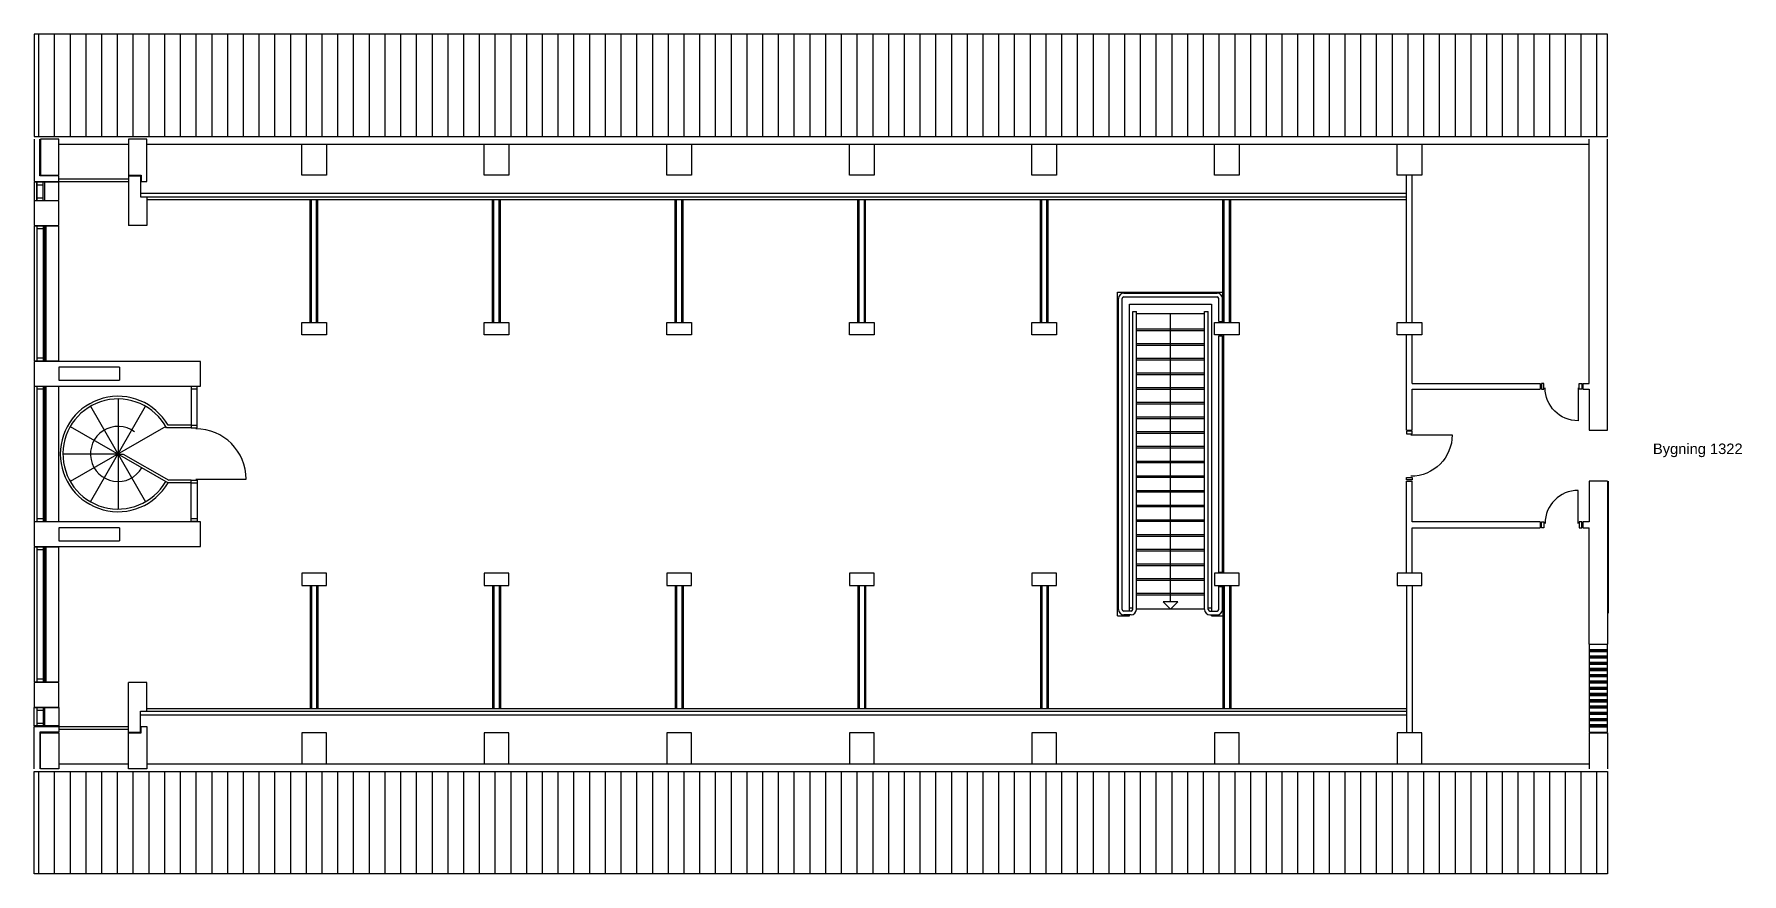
# Model space of a CAD drawing. Header units: millimetres. Extents: x -138892297 to -138859746, y 257718487 to 257734497.
import ezdxf

# ---------------------------------------------------------------- set-up
doc = ezdxf.new("R2010")
doc.units = ezdxf.units.MM
doc.linetypes.add('HIDDEN2', pattern=[4.762499999999999, 3.175, -1.5875])
doc.linetypes.add('HIDDENX2', pattern=[19.049999999999997, 12.7, -6.35])
for name, color, linetype in [('202', 3, 'Continuous'), ('A10--T', 1, 'Continuous'), ('A12----', 1, 'Continuous'), ('A21----', 7, 'Continuous'), ('a22--l-', 1, 'Continuous'), ('A22--U-', 3, 'Continuous'), ('A24----', 1, 'Continuous'), ('A27----', 1, 'Continuous'), ('A27--S-', 8, 'Continuous'), ('A314---', 1, 'Continuous'), ('A314-S-', 8, 'Continuous'), ('A321---', 1, 'Continuous'), ('A322---', 1, 'Continuous'), ('A37----', 9, 'HIDDEN2')]:
    doc.layers.add(name, color=color, linetype=linetype)
doc.styles.add('ARIAL', font='arial.ttf')
pattern_1 = [(90, (-139074907.2756885, 257663636.7721266), (-300, 1.84e-14), [])]

# ---------------------------------------------------------------- blocks, each defined once
blk = doc.blocks.new('V259')
for p, q in [((9.999999999996362, 220.0000000000055), (2579.999999999996, 220.0000000000127)), ((9.999999999996362, 170.0000000000055), (2579.999999999996, 170.0000000000127)), ((9.999999999996362, 50.00000000000546), (2579.999999999996, 50.00000000001273)), ((59.99999999998909, 170.0000000000064), (59.99999999998909, 50.00000000000637)), ((2529.999999999996, 170.0000000000055), (2529.999999999996, 50.00000000000546))]:
    blk.add_line(p, q)
blk.add_lwpolyline([(2580, 5.457e-12), (2580, 470.0000000000055), (10, 469.9999999999982), (9.999999999992724, 5.457e-12)], close=True)
blk = doc.blocks.new('V259A3')
for p, q in [((2589.999999999993, 204.9999999999973), (0, 204.9999999999964)), ((2589.999999999993, 54.99999999999727), (0, 54.99999999999636))]:
    blk.add_line(p, q)
blk = doc.blocks.new('D97H')
for points in [[(-950, 110), (-900, 110), (-900, 0), (-950, 0)], [(-20, 0), (-20, 110), (-70, 110), (-70, 0)]]:
    blk.add_lwpolyline(points, close=True)
blk.add_lwpolyline([(-90, 30), (-90, -760, -0.4142135623730951), (-880, 30)], format="xyb")
blk = doc.blocks.new('D81H')
for points in [[(-790, 0.0424046834014007), (-740, 0.0424046834014007), (-740, 110.0424046834014), (-790, 110.0424046834014)], [(-70, 110.0424046834014), (-20, 110.0424046834014), (-20, 0.0424046834014007), (-70, 0.0424046834014007)]]:
    blk.add_lwpolyline(points, close=True)
blk.add_lwpolyline([(-90, 28.39798818088457), (-90, -601.6020118191154, -0.4142135623730951), (-720, 28.39798818088457)], format="xyb")
blk = doc.blocks.new('D81V')
for points in [[(20, 110.0424046833941), (20, 0.0424046833941247), (70, 0.0424046833941247), (70, 110.0424046833941)], [(790, 0.0424046833941247), (740, 0.0424046833941247), (740, 110.0424046833941), (790, 110.0424046833941)]]:
    blk.add_lwpolyline(points, close=True)
blk.add_lwpolyline([(90, 28.39798818089184), (90, -601.6020118191082, 0.4142135623730951), (720, 28.39798818089184, 0.4142135623730951)], format="xyb")

msp = doc.modelspace()

# ---------------------------------------------------------------- hatches: boundary and pattern name
at = {"layer": 'A27--S-'}
h = msp.add_hatch(dxfattribs=at)
h.set_pattern_fill('_USER', color=256, scale=300, angle=90, style=0, pattern_type=0)
h.set_pattern_definition(pattern_1)
h.paths.add_polyline_path([(-138892297.2756885, 257734496.7721266), (-138892297.2756885, 257732546.7721266), (-138862307.2756885, 257732546.7721266), (-138862307.2756885, 257734496.7721266)])
h = msp.add_hatch(dxfattribs=at)
h.set_pattern_fill('_USER', color=256, scale=300, angle=90, style=0, pattern_type=0)
h.set_pattern_definition(pattern_1)
h.paths.add_polyline_path([(-138892297.2756885, 257718486.7721266), (-138892297.2756885, 257720436.7721266), (-138862307.2756885, 257720436.7721266), (-138862307.2756885, 257718486.7721266)])

# ---------------------------------------------------------------- linework, layer by layer
at = {"layer": '202', "color": 8}
for p, q in [((-138871647.2756885, 257723406.7721266), (-138871647.2756885, 257729576.7721266)), ((-138871417.2756885, 257723496.7721266), (-138871417.2756885, 257729346.7721266)), ((-138871417.2756885, 257723406.7721266), (-138871417.2756885, 257723426.7721266))]:
    msp.add_line(p, q, dxfattribs=at)
for points in [[(-138871647.2756885, 257729576.7721266), (-138869627.2756885, 257729576.7721266)], [(-138869627.2756885, 257729576.7721266), (-138869627.2756885, 257728996.7721266)], [(-138871417.2756885, 257729346.7721266), (-138869857.2756885, 257729346.7721266)], [(-138869857.2756885, 257729346.7721266), (-138869857.2756885, 257723496.7721266)], [(-138869627.2756885, 257728766.7721266), (-138869627.2756885, 257724216.7721266)], [(-138869627.2756885, 257723986.7721266), (-138869627.2756885, 257723406.7721266)], [(-138871647.2756885, 257723406.7721266), (-138871417.2756885, 257723406.7721266)], [(-138869857.2756885, 257723426.7721266), (-138869857.2756885, 257723406.7721266)], [(-138869857.2756885, 257723406.7721266), (-138869627.2756885, 257723406.7721266)]]:
    msp.add_lwpolyline(points, dxfattribs=at)
at = {"layer": 'A12----'}
for points in [[(-138891827.2756885, 257731806.7721266), (-138891827.2756885, 257732496.7721266), (-138892177.2756885, 257732496.7721266), (-138892177.2756885, 257731806.7721266)], [(-138890497.2756885, 257731806.7721266), (-138890257.2756885, 257731806.7721266), (-138890257.2756885, 257731686.7721266), (-138890147.2756885, 257731686.7721266), (-138890147.2756885, 257732496.7721266), (-138890497.2756885, 257732496.7721266)], [(-138887197.2756885, 257731806.7721266), (-138887197.2756885, 257732396.7721266), (-138886727.2756885, 257732396.7721266), (-138886727.2756885, 257731806.7721266)], [(-138883717.2756885, 257731806.7721266), (-138883717.2756885, 257732396.7721266), (-138883247.2756885, 257732396.7721266), (-138883247.2756885, 257731806.7721266)], [(-138880237.2756885, 257731806.7721266), (-138880237.2756885, 257732396.7721266), (-138879767.2756885, 257732396.7721266), (-138879767.2756885, 257731806.7721266)], [(-138876757.2756885, 257731806.7721266), (-138876757.2756885, 257732396.7721266), (-138876287.2756885, 257732396.7721266), (-138876287.2756885, 257731806.7721266)], [(-138873277.2756885, 257731806.7721266), (-138873277.2756885, 257732396.7721266), (-138872807.2756885, 257732396.7721266), (-138872807.2756885, 257731806.7721266)], [(-138869797.2756885, 257731806.7721266), (-138869797.2756885, 257732396.7721266), (-138869327.2756885, 257732396.7721266), (-138869327.2756885, 257731806.7721266)], [(-138866317.2756885, 257731806.7721266), (-138866317.2756885, 257732396.7721266), (-138865847.2756885, 257732396.7721266), (-138865847.2756885, 257731806.7721266)], [(-138887197.2756885, 257728766.7721266), (-138887197.2756885, 257728996.7721266), (-138886727.2756885, 257728996.7721266), (-138886727.2756885, 257728766.7721266)], [(-138883717.2756885, 257728766.7721266), (-138883717.2756885, 257728996.7721266), (-138883247.2756885, 257728996.7721266), (-138883247.2756885, 257728766.7721266)], [(-138880237.2756885, 257728766.7721266), (-138880237.2756885, 257728996.7721266), (-138879767.2756885, 257728996.7721266), (-138879767.2756885, 257728766.7721266)], [(-138876757.2756885, 257728766.7721266), (-138876757.2756885, 257728996.7721266), (-138876287.2756885, 257728996.7721266), (-138876287.2756885, 257728766.7721266)], [(-138873277.2756885, 257728766.7721266), (-138873277.2756885, 257728996.7721266), (-138872807.2756885, 257728996.7721266), (-138872807.2756885, 257728766.7721266)], [(-138869797.2756885, 257728766.7721266), (-138869797.2756885, 257728996.7721266), (-138869327.2756885, 257728996.7721266), (-138869327.2756885, 257728766.7721266)], [(-138866317.2756885, 257728766.7721266), (-138866317.2756885, 257728996.7721266), (-138865847.2756885, 257728996.7721266), (-138865847.2756885, 257728766.7721266)], [(-138887197.2756885, 257724216.7721266), (-138887197.2756885, 257723986.7721266), (-138886727.2756885, 257723986.7721266), (-138886727.2756885, 257724216.7721266)], [(-138883717.2756885, 257724216.7721266), (-138883717.2756885, 257723986.7721266), (-138883247.2756885, 257723986.7721266), (-138883247.2756885, 257724216.7721266)], [(-138880237.2756885, 257724216.7721266), (-138880237.2756885, 257723986.7721266), (-138879767.2756885, 257723986.7721266), (-138879767.2756885, 257724216.7721266)], [(-138876757.2756885, 257724216.7721266), (-138876757.2756885, 257723986.7721266), (-138876287.2756885, 257723986.7721266), (-138876287.2756885, 257724216.7721266)], [(-138873277.2756885, 257724216.7721266), (-138873277.2756885, 257723986.7721266), (-138872807.2756885, 257723986.7721266), (-138872807.2756885, 257724216.7721266)], [(-138869797.2756885, 257724216.7721266), (-138869797.2756885, 257723986.7721266), (-138869327.2756885, 257723986.7721266), (-138869327.2756885, 257724216.7721266)], [(-138866317.2756885, 257724216.7721266), (-138866317.2756885, 257723986.7721266), (-138865847.2756885, 257723986.7721266), (-138865847.2756885, 257724216.7721266)], [(-138890497.2756885, 257721176.7721266), (-138890257.2756885, 257721176.7721266), (-138890257.2756885, 257721296.7721266), (-138890147.2756885, 257721296.7721266), (-138890147.2756885, 257720486.7721266), (-138890497.2756885, 257720486.7721266)], [(-138891827.2756885, 257721176.7721266), (-138891827.2756885, 257720486.7721266), (-138892177.2756885, 257720486.7721266), (-138892177.2756885, 257721176.7721266)], [(-138887197.2756885, 257721176.7721266), (-138887197.2756885, 257720586.7721266), (-138886727.2756885, 257720586.7721266), (-138886727.2756885, 257721176.7721266)], [(-138883717.2756885, 257721176.7721266), (-138883717.2756885, 257720586.7721266), (-138883247.2756885, 257720586.7721266), (-138883247.2756885, 257721176.7721266)], [(-138880237.2756885, 257721176.7721266), (-138880237.2756885, 257720586.7721266), (-138879767.2756885, 257720586.7721266), (-138879767.2756885, 257721176.7721266)], [(-138876757.2756885, 257721176.7721266), (-138876757.2756885, 257720586.7721266), (-138876287.2756885, 257720586.7721266), (-138876287.2756885, 257721176.7721266)], [(-138873277.2756885, 257721176.7721266), (-138873277.2756885, 257720586.7721266), (-138872807.2756885, 257720586.7721266), (-138872807.2756885, 257721176.7721266)], [(-138869797.2756885, 257721176.7721266), (-138869797.2756885, 257720586.7721266), (-138869327.2756885, 257720586.7721266), (-138869327.2756885, 257721176.7721266)], [(-138866317.2756885, 257721176.7721266), (-138866317.2756885, 257720586.7721266), (-138865847.2756885, 257720586.7721266), (-138865847.2756885, 257721176.7721266)]]:
    msp.add_lwpolyline(points, close=True, dxfattribs=at)
at = {"layer": 'A21----'}
for p, q in [((-138862657.2756885, 257727836.7721266), (-138862657.2756885, 257732496.7721266)), ((-138862307.2756885, 257726946.7721266), (-138862307.2756885, 257732496.7721266)), ((-138863587.2756885, 257727836.7721266), (-138863587.2756885, 257727726.7721266)), ((-138862777.2756885, 257727836.7721266), (-138862657.2756885, 257727836.7721266)), ((-138862777.2756885, 257727836.7721266), (-138862777.2756885, 257727726.7721266)), ((-138862777.2756885, 257727726.7721266), (-138862657.2756885, 257727726.7721266)), ((-138862657.2756885, 257727726.7721266), (-138862657.2756885, 257726946.7721266)), ((-138862657.2756885, 257726946.7721266), (-138862307.2756885, 257726946.7721266)), ((-138862657.2756885, 257725976.7721266), (-138862657.2756885, 257725196.7955655)), ((-138862307.2756885, 257725976.7721266), (-138862657.2756885, 257725976.7721266)), ((-138862307.2756885, 257725976.7721266), (-138862307.2756885, 257722866.7721266)), ((-138862287.2756885, 257723456.7721266), (-138862287.2756885, 257725976.7721266)), ((-138863587.2756885, 257725196.7721266), (-138863587.2756885, 257725086.7955655)), ((-138862657.2756885, 257725196.7955655), (-138862777.2756885, 257725196.7955655)), ((-138862777.2756885, 257725196.7721266), (-138862777.2756885, 257725086.7955655)), ((-138862777.2756885, 257725086.7955655), (-138862657.2756885, 257725086.7955655)), ((-138862657.2756885, 257722866.7721266), (-138862657.2756885, 257725086.7955655)), ((-138862657.2756885, 257722866.7721266), (-138862307.2756885, 257722866.7721266)), ((-138862657.2756885, 257721176.7721266), (-138862657.2756885, 257720486.7721266)), ((-138862657.2756885, 257721176.7721266), (-138862307.2756885, 257721176.7721266)), ((-138862307.2756885, 257721176.7721266), (-138862307.2756885, 257720486.7721266))]:
    msp.add_line(p, q, dxfattribs=at)
at = {"layer": 'a22--l-'}
for p, q in [((-138891827.2756885, 257731736.7721266), (-138890497.2756885, 257731736.7721266)), ((-138891827.2756885, 257731686.7721266), (-138890497.2756885, 257731686.7721266)), ((-138890267.2756885, 257731466.7721266), (-138866137.2756885, 257731466.7721266)), ((-138890147.2756885, 257731396.7721266), (-138866137.2756885, 257731396.7721266)), ((-138890147.2756885, 257731346.7721266), (-138866137.2756885, 257731346.7721266)), ((-138890147.2756885, 257721636.7721266), (-138866137.2756885, 257721636.7721266)), ((-138890147.2756885, 257721586.7721266), (-138866137.2756885, 257721586.7721266)), ((-138891827.2756885, 257721296.7721266), (-138890497.2756885, 257721296.7721266)), ((-138891827.2756885, 257721246.7721266), (-138890497.2756885, 257721246.7721266)), ((-138890267.2756885, 257721516.7721266), (-138866137.2756885, 257721516.7721266))]:
    msp.add_line(p, q, dxfattribs=at)
at = {"layer": 'A22--U-'}
for p, q in [((-138890497.2756885, 257731806.7721266), (-138890497.2756885, 257730846.7721266)), ((-138890147.2756885, 257730846.7721266), (-138890497.2756885, 257730846.7721266)), ((-138889127.2756885, 257728256.7721266), (-138892297.2756885, 257728256.7721266)), ((-138892297.2756885, 257728256.7721266), (-138892297.2756885, 257727786.7721266)), ((-138891827.2756885, 257728146.7721266), (-138891827.2756885, 257727896.7721266)), ((-138890672.2756885, 257728146.7721266), (-138891827.2756885, 257728146.7721266)), ((-138890672.2756885, 257728146.7721266), (-138890672.2756885, 257727896.7721266)), ((-138889127.2756885, 257727786.7721266), (-138889127.2756885, 257728254.1457597)), ((-138892297.2756885, 257727786.7721266), (-138889127.2756885, 257727786.7721266)), ((-138891827.2756885, 257727896.7721266), (-138890672.2756885, 257727896.7721266)), ((-138866027.2756885, 257727836.7721266), (-138863587.2756885, 257727836.7721266)), ((-138866027.2756885, 257727726.7721266), (-138863587.2756885, 257727726.7721266)), ((-138866137.2756885, 257726946.7721266), (-138866027.2756885, 257726946.7721266)), ((-138866137.2756885, 257725976.7721266), (-138866027.2756885, 257725976.7721266)), ((-138889127.2756885, 257725196.7721266), (-138892297.2756885, 257725196.7721266)), ((-138892297.2756885, 257725196.7721266), (-138892297.2756885, 257724726.7721266)), ((-138889127.2756885, 257724726.7721266), (-138889127.2756885, 257725196.7721266)), ((-138863587.2756885, 257725196.7955655), (-138866027.2756885, 257725196.7955655)), ((-138891827.2756885, 257725086.7721266), (-138891827.2756885, 257724836.7721266)), ((-138890672.2756885, 257725086.7721266), (-138891827.2756885, 257725086.7721266)), ((-138891827.2756885, 257724836.7721266), (-138890672.2756885, 257724836.7721266)), ((-138890672.2756885, 257725086.7721266), (-138890672.2756885, 257724836.7721266)), ((-138866027.2756885, 257725086.7955655), (-138863587.2756885, 257725086.7955655)), ((-138892297.2756885, 257724726.7721266), (-138889127.2756885, 257724726.7721266)), ((-138890147.2756885, 257722136.7721266), (-138890497.2756885, 257722136.7721266)), ((-138890497.2756885, 257721176.7721266), (-138890497.2756885, 257722136.7721266))]:
    msp.add_line(p, q, dxfattribs=at)
for points in [[(-138892297.2756885, 257732496.7721266), (-138892297.2756885, 257731686.7721266), (-138891827.2756885, 257731686.7721266), (-138891827.2756885, 257731796.7721266), (-138892187.2756885, 257731796.7721266), (-138892187.2756885, 257732496.7721266)], [(-138890497.2756885, 257731796.7721266), (-138890267.2756885, 257731796.7721266), (-138890267.2756885, 257731396.7721266), (-138890147.2756885, 257731396.7721266), (-138890147.2756885, 257730849.3984936)], [(-138866137.2756885, 257728996.7721266), (-138866137.2756885, 257731806.7721266)], [(-138866027.2756885, 257728996.7721266), (-138866027.2756885, 257731806.7721266)], [(-138891827.2756885, 257731316.7721266), (-138892297.2756885, 257731316.7721266), (-138892297.2756885, 257730846.7721266), (-138891827.2756885, 257730846.7721266), (-138891827.2756885, 257731314.1457597)], [(-138866137.2756885, 257726946.7721266), (-138866137.2756885, 257728766.7721266)], [(-138866027.2756885, 257727836.7721266), (-138866027.2756885, 257728766.7721266)], [(-138866027.2756885, 257726946.7721266), (-138866027.2756885, 257727726.7721266)], [(-138866137.2756885, 257724216.7721266), (-138866137.2756885, 257725976.7721266)], [(-138866027.2756885, 257725196.7955655), (-138866027.2756885, 257725976.7721266)], [(-138866027.2756885, 257724216.7721266), (-138866027.2756885, 257725086.7955655)], [(-138866137.2756885, 257723986.7721266), (-138866137.2756885, 257721176.7721266)], [(-138866027.2756885, 257723986.7721266), (-138866027.2756885, 257721176.7721266)], [(-138891827.2756885, 257722136.7721266), (-138892297.2756885, 257722136.7721266), (-138892297.2756885, 257721666.7721266), (-138891827.2756885, 257721666.7721266), (-138891827.2756885, 257722134.1457597)], [(-138890497.2756885, 257721186.7721266), (-138890267.2756885, 257721186.7721266), (-138890267.2756885, 257721586.7721266), (-138890147.2756885, 257721586.7721266), (-138890147.2756885, 257722134.1457597)], [(-138892297.2756885, 257720486.7721266), (-138892297.2756885, 257721296.7721266), (-138891827.2756885, 257721296.7721266), (-138891827.2756885, 257721186.7721266), (-138892187.2756885, 257721186.7721266), (-138892187.2756885, 257720486.7721266)]]:
    msp.add_lwpolyline(points, dxfattribs=at)
at = {"layer": 'A24----'}
for p, q in [((-138869987.2756885, 257729161.7721266), (-138871287.2756885, 257729161.7721266)), ((-138870637.2756885, 257723673.1934828), (-138870637.2756885, 257729161.7721266)), ((-138869987.2756885, 257728871.7721266), (-138871287.2756885, 257728871.7721266)), ((-138869987.2756885, 257728591.7721266), (-138871287.2756885, 257728591.7721266)), ((-138869987.2756885, 257728311.7721266), (-138871287.2756885, 257728311.7721266)), ((-138869987.2756885, 257728031.7721266), (-138871287.2756885, 257728031.7721266)), ((-138869987.2756885, 257727751.7721266), (-138871287.2756885, 257727751.7721266)), ((-138890698.3685772, 257727541.7721266), (-138890698.3685772, 257725441.7721266)), ((-138869987.2756885, 257727471.7721266), (-138871287.2756885, 257727471.7721266)), ((-138891223.3685772, 257727401.0988006), (-138890173.3685772, 257725582.4454526)), ((-138891223.3685772, 257725582.4454526), (-138890173.3685772, 257727401.0988006)), ((-138869987.2756885, 257727191.7721266), (-138871287.2756885, 257727191.7721266)), ((-138889789.0419032, 257727016.7721266), (-138891607.6952511, 257725966.7721266)), ((-138891607.6952511, 257727016.7721266), (-138889745.740633, 257725941.7721266)), ((-138889307.2756885, 257726991.7721266), (-138889775.0593115, 257726991.7721266)), ((-138889307.2756885, 257727041.7721266), (-138889745.740633, 257727041.7721266)), ((-138869987.2756885, 257726911.7721266), (-138871287.2756885, 257726911.7721266)), ((-138890698.3685772, 257726491.7721266), (-138891748.3685772, 257726491.7721266)), ((-138890698.3685772, 257726491.7721266), (-138890598.3685772, 257726491.7721266)), ((-138890598.3685772, 257726491.7721266), (-138889732.3431734, 257725991.7721266)), ((-138869987.2756885, 257726631.7721266), (-138871287.2756885, 257726631.7721266)), ((-138869987.2756885, 257726351.7721266), (-138871287.2756885, 257726351.7721266)), ((-138889307.2756885, 257725941.7721266), (-138889745.740633, 257725941.7721266)), ((-138889307.2756885, 257725991.7721266), (-138889732.3431734, 257725991.7721266)), ((-138869987.2756885, 257726071.7721266), (-138871287.2756885, 257726071.7721266)), ((-138869987.2756885, 257725791.7721266), (-138871287.2756885, 257725791.7721266)), ((-138869987.2756885, 257725511.7721266), (-138871287.2756885, 257725511.7721266)), ((-138869987.2756885, 257725231.7721266), (-138871287.2756885, 257725231.7721266)), ((-138869987.2756885, 257724951.7721266), (-138871287.2756885, 257724951.7721266)), ((-138869987.2756885, 257724671.7721266), (-138871287.2756885, 257724671.7721266)), ((-138869987.2756885, 257724391.7721266), (-138871287.2756885, 257724391.7721266)), ((-138869987.2756885, 257724111.7721266), (-138871287.2756885, 257724111.7721266)), ((-138871357.2756885, 257723551.7721266), (-138871417.2756885, 257723551.7721266)), ((-138869987.2756885, 257723831.7721266), (-138871287.2756885, 257723831.7721266)), ((-138869987.2756885, 257723531.7721266), (-138871287.2756885, 257723531.7721266)), ((-138869857.2756885, 257723551.7721266), (-138869917.2756885, 257723551.7721266))]:
    msp.add_line(p, q, dxfattribs=at)
at = {"layer": 'A24----', "color": 8, "linetype": 'HIDDENX2', "ltscale": 0.2}
for p, q in [((-138869987.2756885, 257728841.7721266), (-138871287.2756885, 257728841.7721266)), ((-138869987.2756885, 257728561.7721266), (-138871287.2756885, 257728561.7721266)), ((-138869987.2756885, 257728281.7721266), (-138871287.2756885, 257728281.7721266)), ((-138869987.2756885, 257728001.7721266), (-138871287.2756885, 257728001.7721266)), ((-138869987.2756885, 257727721.7721266), (-138871287.2756885, 257727721.7721266)), ((-138869987.2756885, 257727441.7721266), (-138871287.2756885, 257727441.7721266)), ((-138869987.2756885, 257727161.7721266), (-138871287.2756885, 257727161.7721266)), ((-138869987.2756885, 257726881.7721266), (-138871287.2756885, 257726881.7721266)), ((-138869987.2756885, 257726601.7721266), (-138871287.2756885, 257726601.7721266)), ((-138869987.2756885, 257726321.7721266), (-138871287.2756885, 257726321.7721266)), ((-138869987.2756885, 257726041.7721266), (-138871287.2756885, 257726041.7721266)), ((-138869987.2756885, 257725761.7721266), (-138871287.2756885, 257725761.7721266)), ((-138869987.2756885, 257725481.7721266), (-138871287.2756885, 257725481.7721266)), ((-138869987.2756885, 257725201.7721266), (-138871287.2756885, 257725201.7721266)), ((-138869987.2756885, 257724921.7721266), (-138871287.2756885, 257724921.7721266)), ((-138869987.2756885, 257724641.7721266), (-138871287.2756885, 257724641.7721266)), ((-138869987.2756885, 257724361.7721266), (-138871287.2756885, 257724361.7721266)), ((-138869987.2756885, 257724081.7721266), (-138871287.2756885, 257724081.7721266)), ((-138869987.2756885, 257723801.7721266), (-138871287.2756885, 257723801.7721266))]:
    msp.add_line(p, q, dxfattribs=at)
at = {"layer": 'A24----'}
for points in [[(-138871628.3015162, 257723526.7721266), (-138871628.3015162, 257729456.7721266)], [(-138871558.3015162, 257723526.7721266), (-138871558.3015162, 257729456.7721266)], [(-138871528.3015162, 257729556.7721266), (-138869746.2498608, 257729556.7721266)], [(-138871528.3015162, 257729486.7721266), (-138869746.2498608, 257729486.7721266)], [(-138869716.2498608, 257729016.7721266), (-138869716.2498608, 257729456.7721266)], [(-138869646.2498608, 257729016.7721266), (-138869646.2498608, 257729456.7721266)], [(-138871357.2756885, 257723526.7721266), (-138871357.2756885, 257729211.7721266)], [(-138871357.2756885, 257729211.7721266), (-138871287.2756885, 257729211.7721266)], [(-138871287.2756885, 257723526.7721266), (-138871287.2756885, 257729211.7721266)], [(-138869987.2756885, 257723526.7721266), (-138869987.2756885, 257729211.7721266)], [(-138869987.2756885, 257729211.7721266), (-138869917.2756885, 257729211.7721266)], [(-138869917.2756885, 257723526.7721266), (-138869917.2756885, 257729211.7721266)], [(-138869716.2498608, 257729016.7721266), (-138869646.2498608, 257729016.7721266)], [(-138869716.2498608, 257724236.7721266), (-138869716.2498608, 257728746.7721266)], [(-138869716.2498608, 257728746.7721266), (-138869646.2498608, 257728746.7721266)], [(-138869646.2498608, 257724236.7721266), (-138869646.2498608, 257728746.7721266)], [(-138869716.2498608, 257724236.7721266), (-138869646.2498608, 257724236.7721266)], [(-138869716.2498608, 257723526.7721266), (-138869716.2498608, 257723966.7721266)], [(-138869716.2498608, 257723966.7721266), (-138869646.2498608, 257723966.7721266)], [(-138869646.2498608, 257723526.7721266), (-138869646.2498608, 257723966.7721266)], [(-138871387.2756885, 257723496.7721266), (-138871528.3015162, 257723496.7721266)], [(-138871387.2756885, 257723426.7721266), (-138871528.3015162, 257723426.7721266)], [(-138869887.2756885, 257723496.7721266), (-138869746.2498608, 257723496.7721266)], [(-138869887.2756885, 257723426.7721266), (-138869746.2498608, 257723426.7721266)]]:
    msp.add_lwpolyline(points, dxfattribs=at)
msp.add_lwpolyline([(-138870778.6970447, 257723673.1934828), (-138870637.2756885, 257723531.7721266), (-138870495.8543322, 257723673.1934828)], close=True, dxfattribs=at)
for centre, radius, start, end in [((-138871528.3015162, 257729456.7721266), 100, 90, 180), ((-138871528.3015162, 257729456.7721266), 30, 90, 180), ((-138869746.2498608, 257729456.7721266), 100, 0, 90), ((-138869746.2498608, 257729456.7721266), 30, 0, 90), ((-138890698.3685772, 257726491.7721266), 1100, 29.9999995915184, 330.0000004084816), ((-138890698.3685772, 257726491.7721266), 1050, 28.43688992498874, 330.0000004084816), ((-138890698.3685772, 257726491.7721266), 525, 53.40159724327881, 330.0000004084816), ((-138871528.3015162, 257723526.7721266), 100, 180, 270), ((-138871528.3015162, 257723526.7721266), 30, 180, 270), ((-138871387.2756885, 257723526.7721266), 30, 270, 0), ((-138871387.2756885, 257723526.7721266), 100, 270, 0), ((-138869887.2756885, 257723526.7721266), 100, 180, 270), ((-138869887.2756885, 257723526.7721266), 30, 180, 270), ((-138869746.2498608, 257723526.7721266), 30, 270, 0), ((-138869746.2498608, 257723526.7721266), 100, 270, 0)]:
    msp.add_arc(centre, radius, start, end, dxfattribs=at)
at = {"layer": 'A27----'}
for points in [[(-138892297.2756885, 257734496.7721266), (-138892297.2756885, 257732546.7721266), (-138862307.2756885, 257732546.7721266), (-138862307.2756885, 257734496.7721266)], [(-138892297.2756885, 257718486.7721266), (-138892297.2756885, 257720436.7721266), (-138862307.2756885, 257720436.7721266), (-138862307.2756885, 257718486.7721266)]]:
    msp.add_lwpolyline(points, close=True, dxfattribs=at)
at = {"layer": 'A314---'}
for p, q in [((-138892242.2756885, 257731316.7721266), (-138892242.2756885, 257731686.7721266)), ((-138892092.2756885, 257731316.7721266), (-138892092.2756885, 257731686.7721266)), ((-138862307.2756885, 257722737.4864123), (-138862657.2756885, 257722737.4864123)), ((-138862307.2756885, 257722618.200698), (-138862657.2756885, 257722618.200698)), ((-138862307.2756885, 257722498.9149837), (-138862657.2756885, 257722498.9149837)), ((-138862307.2756885, 257722379.6292695), (-138862657.2756885, 257722379.6292695)), ((-138862307.2756885, 257722260.3435552), (-138862657.2756885, 257722260.3435552)), ((-138862307.2756885, 257722141.0578409), (-138862657.2756885, 257722141.0578409)), ((-138862307.2756885, 257722021.7721266), (-138862657.2756885, 257722021.7721266)), ((-138862307.2756885, 257721902.4864123), (-138862657.2756885, 257721902.4864123)), ((-138892242.2756885, 257721296.7721266), (-138892242.2756885, 257721666.7721266)), ((-138892092.2756885, 257721296.7721266), (-138892092.2756885, 257721666.7721266)), ((-138862307.2756885, 257721783.200698), (-138862657.2756885, 257721783.200698)), ((-138862307.2756885, 257721663.9149837), (-138862657.2756885, 257721663.9149837)), ((-138862307.2756885, 257721544.6292695), (-138862657.2756885, 257721544.6292695)), ((-138862307.2756885, 257721425.3435552), (-138862657.2756885, 257721425.3435552)), ((-138862307.2756885, 257721306.0578409), (-138862657.2756885, 257721306.0578409))]:
    msp.add_line(p, q, dxfattribs=at)
msp.add_lwpolyline([(-138862307.2756885, 257722856.7721266), (-138862657.2756885, 257722856.7721266), (-138862657.2756885, 257721186.7721266), (-138862307.2756885, 257721186.7721266)], close=True, dxfattribs=at)
at = {"layer": 'A314-S-'}
for p, q in [((-138892247.2756885, 257731326.7721266), (-138892247.2756885, 257731676.7721266)), ((-138892127.2756885, 257731326.7721266), (-138892127.2756885, 257731676.7721266)), ((-138892247.2756885, 257731626.7721266), (-138892127.2756885, 257731626.7721266)), ((-138892247.2756885, 257731376.7721266), (-138892127.2756885, 257731376.7721266)), ((-138862307.2756885, 257722757.4864123), (-138862657.2756885, 257722757.4864123)), ((-138862307.2756885, 257722717.4864123), (-138862657.2756885, 257722717.4864123)), ((-138862307.2756885, 257722638.200698), (-138862657.2756885, 257722638.200698)), ((-138862307.2756885, 257722598.200698), (-138862657.2756885, 257722598.200698)), ((-138862307.2756885, 257722518.9149837), (-138862657.2756885, 257722518.9149837)), ((-138862307.2756885, 257722478.9149837), (-138862657.2756885, 257722478.9149837)), ((-138862307.2756885, 257722399.6292695), (-138862657.2756885, 257722399.6292695)), ((-138862307.2756885, 257722359.6292695), (-138862657.2756885, 257722359.6292695)), ((-138862307.2756885, 257722280.3435552), (-138862657.2756885, 257722280.3435552)), ((-138862307.2756885, 257722240.3435552), (-138862657.2756885, 257722240.3435552)), ((-138862307.2756885, 257722161.0578409), (-138862657.2756885, 257722161.0578409)), ((-138862307.2756885, 257722121.0578409), (-138862657.2756885, 257722121.0578409)), ((-138862307.2756885, 257722041.7721266), (-138862657.2756885, 257722041.7721266)), ((-138862307.2756885, 257722001.7721266), (-138862657.2756885, 257722001.7721266)), ((-138862307.2756885, 257721922.4864123), (-138862657.2756885, 257721922.4864123)), ((-138892247.2756885, 257721656.7721266), (-138892247.2756885, 257721306.7721266)), ((-138892247.2756885, 257721606.7721266), (-138892127.2756885, 257721606.7721266)), ((-138892127.2756885, 257721656.7721266), (-138892127.2756885, 257721306.7721266)), ((-138862307.2756885, 257721882.4864123), (-138862657.2756885, 257721882.4864123)), ((-138862307.2756885, 257721803.200698), (-138862657.2756885, 257721803.200698)), ((-138862307.2756885, 257721763.200698), (-138862657.2756885, 257721763.200698)), ((-138862307.2756885, 257721683.9149837), (-138862657.2756885, 257721683.9149837)), ((-138862307.2756885, 257721643.9149837), (-138862657.2756885, 257721643.9149837)), ((-138862307.2756885, 257721564.6292695), (-138862657.2756885, 257721564.6292695)), ((-138892247.2756885, 257721356.7721266), (-138892127.2756885, 257721356.7721266)), ((-138862307.2756885, 257721524.6292695), (-138862657.2756885, 257721524.6292695)), ((-138862307.2756885, 257721445.3435552), (-138862657.2756885, 257721445.3435552)), ((-138862307.2756885, 257721405.3435552), (-138862657.2756885, 257721405.3435552)), ((-138862307.2756885, 257721326.0578409), (-138862657.2756885, 257721326.0578409)), ((-138862307.2756885, 257721286.0578409), (-138862657.2756885, 257721286.0578409))]:
    msp.add_line(p, q, dxfattribs=at)
for points in [[(-138891827.2756885, 257731326.7721266), (-138891827.2756885, 257731676.7721266), (-138892297.2756885, 257731676.7721266), (-138892297.2756885, 257731326.7721266)], [(-138862307.2756885, 257722856.7721266), (-138862657.2756885, 257722856.7721266), (-138862657.2756885, 257721186.7721266), (-138862307.2756885, 257721186.7721266)], [(-138891827.2756885, 257721656.7721266), (-138891827.2756885, 257721306.7721266), (-138892297.2756885, 257721306.7721266), (-138892297.2756885, 257721656.7721266)]]:
    msp.add_lwpolyline(points, close=True, dxfattribs=at)
at = {"layer": 'A322---'}
for p, q in [((-138889187.2756885, 257727726.7721266), (-138889307.2756885, 257727726.7721266)), ((-138889187.2756885, 257725256.7721266), (-138889307.2756885, 257725256.7721266))]:
    msp.add_line(p, q, dxfattribs=at)
for points in [[(-138889187.2756885, 257727776.7721266), (-138889307.2756885, 257727776.7721266), (-138889307.2756885, 257726991.7721266), (-138889187.3180932, 257726991.7721266)], [(-138889187.2756885, 257725206.7721266), (-138889307.2756885, 257725206.7721266), (-138889307.2756885, 257725991.7721266), (-138889187.3180932, 257725991.7721266)]]:
    msp.add_lwpolyline(points, close=True, dxfattribs=at)
for points in [[(-138889307.2756885, 257727041.7721266), (-138889187.3180932, 257727041.7721266)], [(-138889307.2756885, 257725941.7721266), (-138889187.3180932, 257725941.7721266)]]:
    msp.add_lwpolyline(points, dxfattribs=at)
msp.add_lwpolyline([(-138889217.3180932, 257726011.7721266), (-138888257.3180932, 257726011.7721266, 0.4142135623730951), (-138889217.3180932, 257726971.7721266, 0.4142135623730951)], format="xyb", dxfattribs=at)
at = {"layer": 'A37----'}
for p, q in [((-138891827.2756885, 257732396.7721266), (-138890497.2756885, 257732396.7721266)), ((-138890147.2756885, 257732396.7721266), (-138862657.2756885, 257732396.7721266)), ((-138891827.2756885, 257720586.7721266), (-138890497.2756885, 257720586.7721266)), ((-138890147.2756885, 257720586.7721266), (-138862657.2756885, 257720586.7721266))]:
    msp.add_line(p, q, dxfattribs=at)
for points in [[(-138887037.2756885, 257728996.7721266), (-138887037.2756885, 257731346.7721266)], [(-138887012.2756885, 257728996.7721266), (-138887012.2756885, 257731346.7721266)], [(-138886912.2756885, 257728996.7721266), (-138886912.2756885, 257731346.7721266)], [(-138886887.2756885, 257728996.7721266), (-138886887.2756885, 257731346.7721266)], [(-138883557.2756885, 257728996.7721266), (-138883557.2756885, 257731346.7721266)], [(-138883532.2756885, 257728996.7721266), (-138883532.2756885, 257731346.7721266)], [(-138883432.2756885, 257728996.7721266), (-138883432.2756885, 257731346.7721266)], [(-138883407.2756885, 257728996.7721266), (-138883407.2756885, 257731346.7721266)], [(-138880077.2756885, 257728996.7721266), (-138880077.2756885, 257731346.7721266)], [(-138880052.2756885, 257728996.7721266), (-138880052.2756885, 257731346.7721266)], [(-138879952.2756885, 257728996.7721266), (-138879952.2756885, 257731346.7721266)], [(-138879927.2756885, 257728996.7721266), (-138879927.2756885, 257731346.7721266)], [(-138876597.2756885, 257728996.7721266), (-138876597.2756885, 257731346.7721266)], [(-138876572.2756885, 257728996.7721266), (-138876572.2756885, 257731346.7721266)], [(-138876472.2756885, 257728996.7721266), (-138876472.2756885, 257731346.7721266)], [(-138876447.2756885, 257728996.7721266), (-138876447.2756885, 257731346.7721266)], [(-138873117.2756885, 257728996.7721266), (-138873117.2756885, 257731346.7721266)], [(-138873092.2756885, 257728996.7721266), (-138873092.2756885, 257731346.7721266)], [(-138872992.2756885, 257728996.7721266), (-138872992.2756885, 257731346.7721266)], [(-138872967.2756885, 257728996.7721266), (-138872967.2756885, 257731346.7721266)], [(-138869637.2756885, 257728996.7721266), (-138869637.2756885, 257731346.7721266)], [(-138869612.2756885, 257728996.7721266), (-138869612.2756885, 257731346.7721266)], [(-138869512.2756885, 257728996.7721266), (-138869512.2756885, 257731346.7721266)], [(-138869487.2756885, 257728996.7721266), (-138869487.2756885, 257731346.7721266)], [(-138887037.2756885, 257723986.7721266), (-138887037.2756885, 257721636.7721266)], [(-138887012.2756885, 257723986.7721266), (-138887012.2756885, 257721636.7721266)], [(-138886912.2756885, 257723986.7721266), (-138886912.2756885, 257721636.7721266)], [(-138886887.2756885, 257723986.7721266), (-138886887.2756885, 257721636.7721266)], [(-138883557.2756885, 257723986.7721266), (-138883557.2756885, 257721636.7721266)], [(-138883532.2756885, 257723986.7721266), (-138883532.2756885, 257721636.7721266)], [(-138883432.2756885, 257723986.7721266), (-138883432.2756885, 257721636.7721266)], [(-138883407.2756885, 257723986.7721266), (-138883407.2756885, 257721636.7721266)], [(-138880077.2756885, 257723986.7721266), (-138880077.2756885, 257721636.7721266)], [(-138880052.2756885, 257723986.7721266), (-138880052.2756885, 257721636.7721266)], [(-138879952.2756885, 257723986.7721266), (-138879952.2756885, 257721636.7721266)], [(-138879927.2756885, 257723986.7721266), (-138879927.2756885, 257721636.7721266)], [(-138876597.2756885, 257723986.7721266), (-138876597.2756885, 257721636.7721266)], [(-138876572.2756885, 257723986.7721266), (-138876572.2756885, 257721636.7721266)], [(-138876472.2756885, 257723986.7721266), (-138876472.2756885, 257721636.7721266)], [(-138876447.2756885, 257723986.7721266), (-138876447.2756885, 257721636.7721266)], [(-138873117.2756885, 257723986.7721266), (-138873117.2756885, 257721636.7721266)], [(-138873092.2756885, 257723986.7721266), (-138873092.2756885, 257721636.7721266)], [(-138872992.2756885, 257723986.7721266), (-138872992.2756885, 257721636.7721266)], [(-138872967.2756885, 257723986.7721266), (-138872967.2756885, 257721636.7721266)], [(-138869637.2756885, 257723986.7721266), (-138869637.2756885, 257721636.7721266)], [(-138869612.2756885, 257723986.7721266), (-138869612.2756885, 257721636.7721266)], [(-138869512.2756885, 257723986.7721266), (-138869512.2756885, 257721636.7721266)], [(-138869487.2756885, 257723986.7721266), (-138869487.2756885, 257721636.7721266)]]:
    msp.add_lwpolyline(points, dxfattribs=at)

# ---------------------------------------------------------------- block references
at = {"layer": 'A314---', "rotation": 270}
for p in [(-138892297.2756885, 257730846.7721266), (-138892297.2756885, 257727786.7721266), (-138892297.2756885, 257724726.7721266)]:
    msp.add_blockref('V259A3', p, dxfattribs=at)
at = {"layer": 'A314-S-', "rotation": 270}
for p in [(-138892297.2756885, 257730846.7721266), (-138892297.2756885, 257727786.7721266), (-138892297.2756885, 257724726.7721266)]:
    msp.add_blockref('V259', p, dxfattribs=at)
at = {"layer": 'A321---'}
msp.add_blockref('D81H', (-138862777.2756885, 257727726.7721266), dxfattribs=at)
for name, p, rotation in [('D97H', (-138866027.2756885, 257726946.7721266), 90), ('D81V', (-138862777.2756885, 257725196.7955655), 180)]:
    msp.add_blockref(name, p, dxfattribs=dict(at, rotation=rotation))

# ---------------------------------------------------------------- texts
at = {"layer": 'A10--T', "insert": (-138861440.3487653, 257726691.0361296), "char_height": 200, "attachment_point": 1, "style": 'ARIAL'}
msp.add_mtext_dynamic_manual_height_columns('Bygning 1322', width=2016.190558969975, gutter_width=12.5, heights=[0], dxfattribs=at)

doc.saveas('drawing.dxf')
